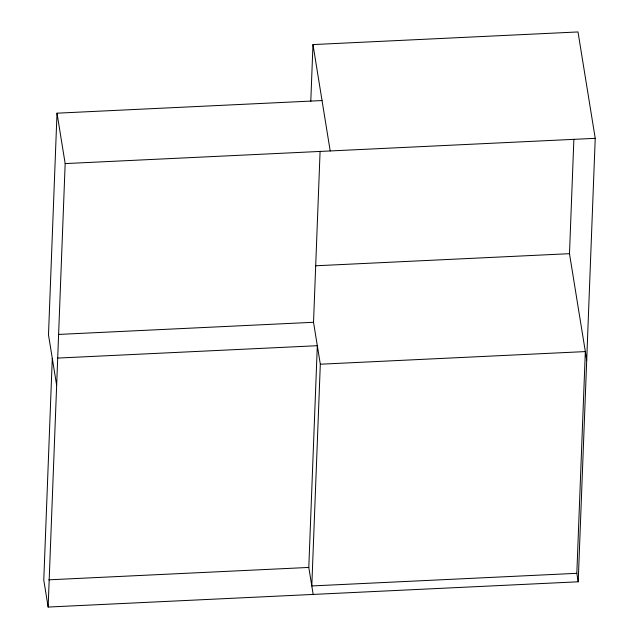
<?xml version="1.0" encoding="UTF-8"?>
<svg xmlns="http://www.w3.org/2000/svg" width="639" height="639" viewBox="0 0 639 639"><rect width="100%" height="100%" fill="white"/><g stroke="black" fill="none" stroke-linecap="round" stroke-linejoin="round"><path stroke-width="0.96" d="M322.04 100.555L57.007 113.183L48.492 334.916L56.655 385.317M52.286 358.335L43.771 580.068L48.141 607.05L578.199 581.794L595.229 138.328L577.999 31.95L312.974 44.578L310.794 101.258M48.141 607.05L65.17 163.584L57.007 113.183M578.199 581.794L576.825 573.319L311.8 585.947L320.315 364.214L313.525 322.288L320.091 151.267M313.174 594.422L308.797 567.44L317.311 345.707L57.27 358.096M586.714 360.061L569.485 253.683L573.878 139.334M576.825 573.319L585.34 351.586L320.315 364.214M65.17 163.584L595.229 138.328M315.418 265.792L569.485 253.683M58.461 334.437L313.525 322.288M48.756 579.829L308.797 567.44M312.974 44.578L330.203 150.956"/></g></svg>
